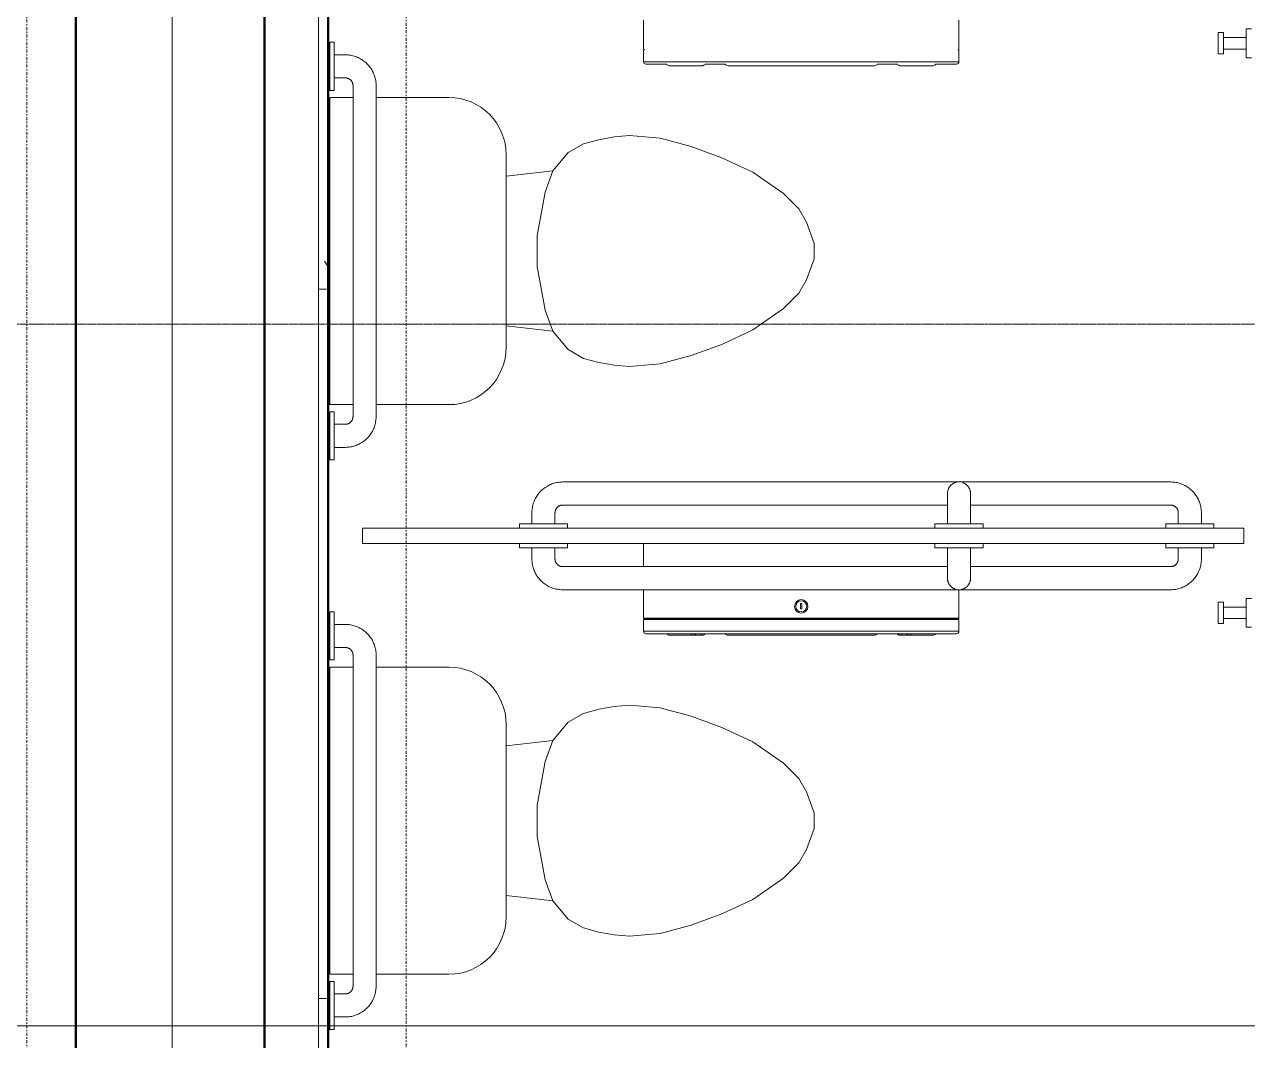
# Model space of a CAD drawing. Header units: inches. Extents: x 23906 to 26716, y -23130 to -20467.
# Drawn here: x 25502.3 to 25581.8, y -22589.6 to -22523.6 of the extents above; entities that cross this region are included whole.
import ezdxf

# ---------------------------------------------------------------- set-up
doc = ezdxf.new("R2010")
doc.units = ezdxf.units.IN
doc.header["$MEASUREMENT"] = 0
doc.linetypes.add('Dash Dot 3_16_', pattern=[0.3125, 0.1875, -0.0625, 0, -0.0625])
doc.linetypes.add('Grid Line 1_2_', pattern=[0.875, 0.5, -0.125, 0.125, -0.125])
for name, color, linetype, lineweight in [('A-ANNO-SYMB', 150, 'Continuous', 9), ('A-AREA', 32, 'Continuous', 9), ('A-GENM', 13, 'Continuous', 9), ('A-WALL', 113, 'Continuous', 13), ('A-WALL-PATT', 111, 'Continuous', 50), ('G-ANNO-SYMB', 111, 'Continuous', 9), ('I-WALL', 2, 'Continuous', 13), ('P-SANR-FIXT', 6, 'Continuous', 9), ('Q-SPCQ', 91, 'Continuous', 9), ('S-GRID', 1, 'Continuous', 9)]:
    doc.layers.add(name, color=color, linetype=linetype, lineweight=lineweight)

# ---------------------------------------------------------------- blocks, each defined once
blk = doc.blocks.new('Toilet-Domestic-3D - Toilet-Domestic-3D-V17-Enlarged First Floor Plan _East_')
at = {"layer": 'P-SANR-FIXT', "color": 7}
for p, q in [((-9.976, 19.476), (9.976, 19.476)), ((-9.976, 17.976), (-9.976, 19.476)), ((9.976, 19.476), (9.976, 17.975)), ((-9.976, 11.75), (-9.976, 16.476)), ((9.976, 16.477), (9.976, 11.75)), ((6.25, 8.024), (-6.25, 8.024)), ((-4.862, 8.024), (-5.209, 5)), ((4.862, 8.024), (5.209, 5)), ((-1, 6), (-3.836, 5.5)), ((1, 6), (-1, 6)), ((3.836, 5.5), (1, 6)), ((-5.209, 5), (-6.401, 4)), ((-3.836, 5.5), (-5.209, 5)), ((5.209, 5), (3.836, 5.5)), ((6.401, 4), (5.209, 5)), ((-6.401, 4), (-6.968, 3)), ((6.968, 3), (6.401, 4)), ((-6.968, 3), (-7.236, 2)), ((7.236, 2), (6.968, 3)), ((-7.236, 2), (-7.413, 0.996)), ((7.413, 0.996), (7.236, 2)), ((-7.413, 0.996), (-7.5, 0)), ((7.5, 0), (7.413, 0.996)), ((-7.5, 0), (-7.326, -1.992)), ((7.326, -1.992), (7.5, 0)), ((-7.326, -1.992), (-6.788, -4)), ((6.788, -4), (7.326, -1.992)), ((-6.788, -4), (-6.06, -6)), ((6.06, -6), (6.788, -4)), ((-6.06, -6), (-5.127, -8)), ((5.127, -8), (6.06, -6)), ((-5.127, -8), (-3.74, -10)), ((3.74, -10), (5.127, -8)), ((-3.74, -10), (-2.74, -11)), ((2.74, -11), (3.74, -10)), ((-2.74, -11), (-1.874, -11.5)), ((1.874, -11.5), (2.74, -11)), ((-1.874, -11.5), (-0.5, -12)), ((0.5, -12), (1.874, -11.5)), ((-0.5, -12), (0.5, -12))]:
    blk.add_line(p, q, dxfattribs=at)
for centre, start, end in [((-6.25, 11.75), 180, 270), ((6.25, 11.75), 270, 360)]:
    blk.add_arc(centre, 3.726, start, end, dxfattribs=at)
blk = doc.blocks.new('Partition-Floor_Braced-Bradley_Corp-St_Stl-ADA-N_Stalls - ADA _optional_ _ n Standard Stalls-320692-Enlarged First Floor Plan _East_')
at = {"layer": 'Q-SPCQ', "color": 7}
for p, q in [((142.5, -0.875), (141.5, -0.875)), ((141.5, -0.875), (141.5, -58.125)), ((142.5, -58.125), (142.5, -0.875)), ((141.5, -58.125), (142.5, -58.125))]:
    blk.add_line(p, q, dxfattribs=at)
blk = doc.blocks.new('817_Grab_Bars - 8170-001420-V26-Enlarged First Floor Plan _East_')
at = {"layer": 'Q-SPCQ', "color": 7}
for p, q in [((25534.453, -22557.303), (25534.453, -22557.584)), ((25536.015, -22557.584), (25534.453, -22557.584)), ((25535.265, -22557.584), (25535.265, -22558.303)), ((25537.578, -22557.584), (25536.015, -22557.584)), ((25536.765, -22558.303), (25536.765, -22557.584)), ((25537.578, -22557.584), (25537.578, -22557.303)), ((25576.453, -22557.303), (25576.453, -22557.584)), ((25578.015, -22557.584), (25576.453, -22557.584)), ((25577.265, -22557.584), (25577.265, -22558.303)), ((25579.578, -22557.584), (25578.015, -22557.584)), ((25578.765, -22558.303), (25578.765, -22557.584)), ((25579.578, -22557.584), (25579.578, -22557.303)), ((25562.27, -22558.803), (25537.265, -22558.803)), ((25576.765, -22558.803), (25563.764, -22558.803)), ((25537.265, -22560.303), (25576.765, -22560.303))]:
    blk.add_line(p, q, dxfattribs=at)
at = {"layer": 'Q-SPCQ', "color": 7, "flags": 128}
for points in [[(25535.265, -22558.303), (25535.267, -22558.383), (25535.272, -22558.463), (25535.28, -22558.542), (25535.291, -22558.621), (25535.305, -22558.7), (25535.323, -22558.778), (25535.343, -22558.856), (25535.367, -22558.932), (25535.393, -22559.007), (25535.423, -22559.082), (25535.456, -22559.155), (25535.491, -22559.226), (25535.53, -22559.297), (25535.571, -22559.365), (25535.615, -22559.432), (25535.661, -22559.497), (25535.71, -22559.56), (25535.762, -22559.622), (25535.816, -22559.681), (25535.872, -22559.738), (25535.93, -22559.792), (25535.991, -22559.844), (25536.054, -22559.894), (25536.118, -22559.941), (25536.185, -22559.986), (25536.253, -22560.028), (25536.323, -22560.067), (25536.394, -22560.103), (25536.467, -22560.136), (25536.541, -22560.167), (25536.616, -22560.194), (25536.692, -22560.219), (25536.769, -22560.24), (25536.847, -22560.259), (25536.925, -22560.274), (25537.004, -22560.286), (25537.084, -22560.295), (25537.164, -22560.3), (25537.244, -22560.303), (25537.265, -22560.303)], [(25537.265, -22558.803), (25537.245, -22558.802), (25537.225, -22558.801), (25537.205, -22558.799), (25537.186, -22558.796), (25537.166, -22558.793), (25537.146, -22558.788), (25537.127, -22558.783), (25537.108, -22558.777), (25537.089, -22558.771), (25537.071, -22558.763), (25537.052, -22558.755), (25537.034, -22558.746), (25537.017, -22558.737), (25537, -22558.726), (25536.983, -22558.715), (25536.967, -22558.704), (25536.951, -22558.692), (25536.936, -22558.679), (25536.921, -22558.665), (25536.907, -22558.651), (25536.893, -22558.637), (25536.88, -22558.621), (25536.867, -22558.606), (25536.856, -22558.59), (25536.844, -22558.573), (25536.834, -22558.556), (25536.824, -22558.538), (25536.815, -22558.521), (25536.807, -22558.502), (25536.799, -22558.484), (25536.792, -22558.465), (25536.786, -22558.446), (25536.781, -22558.427), (25536.776, -22558.407), (25536.773, -22558.388), (25536.769, -22558.368), (25536.767, -22558.348), (25536.766, -22558.328), (25536.765, -22558.308), (25536.765, -22558.303)], [(25576.765, -22560.303), (25576.845, -22560.301), (25576.925, -22560.296), (25577.005, -22560.288), (25577.084, -22560.277), (25577.163, -22560.263), (25577.241, -22560.245), (25577.318, -22560.225), (25577.394, -22560.201), (25577.47, -22560.175), (25577.544, -22560.145), (25577.617, -22560.112), (25577.689, -22560.077), (25577.759, -22560.038), (25577.828, -22559.997), (25577.895, -22559.953), (25577.96, -22559.907), (25578.023, -22559.858), (25578.084, -22559.806), (25578.143, -22559.752), (25578.2, -22559.696), (25578.255, -22559.638), (25578.307, -22559.577), (25578.356, -22559.514), (25578.404, -22559.45), (25578.448, -22559.383), (25578.49, -22559.315), (25578.529, -22559.245), (25578.565, -22559.174), (25578.599, -22559.101), (25578.629, -22559.028), (25578.657, -22558.952), (25578.681, -22558.876), (25578.703, -22558.799), (25578.721, -22558.721), (25578.736, -22558.643), (25578.748, -22558.564), (25578.757, -22558.484), (25578.763, -22558.404), (25578.765, -22558.324), (25578.765, -22558.303)], [(25577.265, -22558.303), (25577.265, -22558.323), (25577.264, -22558.343), (25577.262, -22558.363), (25577.259, -22558.382), (25577.255, -22558.402), (25577.251, -22558.422), (25577.246, -22558.441), (25577.24, -22558.46), (25577.233, -22558.479), (25577.226, -22558.498), (25577.218, -22558.516), (25577.209, -22558.534), (25577.199, -22558.551), (25577.189, -22558.568), (25577.178, -22558.585), (25577.166, -22558.601), (25577.154, -22558.617), (25577.141, -22558.633), (25577.128, -22558.647), (25577.114, -22558.661), (25577.099, -22558.675), (25577.084, -22558.688), (25577.068, -22558.701), (25577.052, -22558.712), (25577.035, -22558.724), (25577.018, -22558.734), (25577.001, -22558.744), (25576.983, -22558.753), (25576.965, -22558.761), (25576.946, -22558.769), (25576.928, -22558.776), (25576.909, -22558.782), (25576.889, -22558.787), (25576.87, -22558.792), (25576.85, -22558.796), (25576.83, -22558.799), (25576.811, -22558.801), (25576.791, -22558.802), (25576.771, -22558.803), (25576.765, -22558.803)]]:
    blk.add_lwpolyline(points, dxfattribs=at)
blk = doc.blocks.new('817_Grab_Bars - 8170-001420-V27-Enlarged First Floor Plan _East_')
at = {"layer": 'Q-SPCQ', "color": 7}
for p, q in [((25576.765, -22553.303), (25537.265, -22553.303)), ((25535.265, -22555.303), (25535.265, -22556.022)), ((25536.765, -22556.022), (25536.765, -22555.303)), ((25537.265, -22554.803), (25562.266, -22554.803)), ((25563.76, -22554.803), (25576.765, -22554.803)), ((25577.265, -22555.303), (25577.265, -22556.022)), ((25578.765, -22556.022), (25578.765, -22555.303)), ((25534.453, -22556.022), (25534.453, -22556.303)), ((25534.453, -22556.022), (25536.015, -22556.022)), ((25536.015, -22556.022), (25537.578, -22556.022)), ((25537.578, -22556.303), (25537.578, -22556.022)), ((25576.453, -22556.022), (25576.453, -22556.303)), ((25576.453, -22556.022), (25578.015, -22556.022)), ((25578.015, -22556.022), (25579.578, -22556.022)), ((25579.578, -22556.303), (25579.578, -22556.022))]:
    blk.add_line(p, q, dxfattribs=at)
at = {"layer": 'Q-SPCQ', "color": 7, "flags": 128}
for points in [[(25537.265, -22553.303), (25537.185, -22553.304), (25537.105, -22553.309), (25537.026, -22553.317), (25536.947, -22553.328), (25536.868, -22553.343), (25536.79, -22553.36), (25536.713, -22553.381), (25536.636, -22553.404), (25536.561, -22553.431), (25536.486, -22553.461), (25536.413, -22553.493), (25536.342, -22553.529), (25536.271, -22553.567), (25536.203, -22553.608), (25536.136, -22553.652), (25536.071, -22553.699), (25536.008, -22553.748), (25535.946, -22553.799), (25535.887, -22553.853), (25535.831, -22553.909), (25535.776, -22553.968), (25535.724, -22554.029), (25535.674, -22554.091), (25535.627, -22554.156), (25535.582, -22554.222), (25535.54, -22554.29), (25535.501, -22554.36), (25535.465, -22554.431), (25535.432, -22554.504), (25535.401, -22554.578), (25535.374, -22554.653), (25535.349, -22554.729), (25535.328, -22554.806), (25535.309, -22554.884), (25535.294, -22554.963), (25535.282, -22555.042), (25535.273, -22555.121), (25535.268, -22555.201), (25535.265, -22555.281), (25535.265, -22555.303)], [(25578.765, -22555.303), (25578.764, -22555.223), (25578.759, -22555.143), (25578.751, -22555.063), (25578.74, -22554.984), (25578.725, -22554.905), (25578.708, -22554.827), (25578.687, -22554.75), (25578.664, -22554.674), (25578.637, -22554.598), (25578.607, -22554.524), (25578.575, -22554.451), (25578.539, -22554.379), (25578.501, -22554.309), (25578.46, -22554.24), (25578.416, -22554.174), (25578.369, -22554.108), (25578.32, -22554.045), (25578.269, -22553.984), (25578.215, -22553.925), (25578.159, -22553.868), (25578.1, -22553.814), (25578.04, -22553.761), (25577.977, -22553.712), (25577.912, -22553.664), (25577.846, -22553.62), (25577.778, -22553.578), (25577.708, -22553.539), (25577.637, -22553.503), (25577.564, -22553.469), (25577.49, -22553.439), (25577.415, -22553.411), (25577.339, -22553.387), (25577.262, -22553.365), (25577.184, -22553.347), (25577.105, -22553.332), (25577.026, -22553.32), (25576.947, -22553.311), (25576.867, -22553.305), (25576.787, -22553.303), (25576.765, -22553.303)], [(25536.765, -22555.303), (25536.766, -22555.283), (25536.767, -22555.263), (25536.769, -22555.243), (25536.772, -22555.223), (25536.775, -22555.203), (25536.78, -22555.184), (25536.785, -22555.165), (25536.791, -22555.146), (25536.797, -22555.127), (25536.805, -22555.108), (25536.813, -22555.09), (25536.822, -22555.072), (25536.831, -22555.054), (25536.842, -22555.037), (25536.853, -22555.02), (25536.864, -22555.004), (25536.876, -22554.988), (25536.889, -22554.973), (25536.903, -22554.958), (25536.917, -22554.944), (25536.931, -22554.93), (25536.947, -22554.917), (25536.962, -22554.905), (25536.978, -22554.893), (25536.995, -22554.882), (25537.012, -22554.872), (25537.03, -22554.862), (25537.047, -22554.853), (25537.066, -22554.844), (25537.084, -22554.837), (25537.103, -22554.83), (25537.122, -22554.824), (25537.141, -22554.818), (25537.161, -22554.814), (25537.18, -22554.81), (25537.2, -22554.807), (25537.22, -22554.805), (25537.24, -22554.803), (25537.26, -22554.803), (25537.265, -22554.803)], [(25576.765, -22554.803), (25576.785, -22554.803), (25576.805, -22554.804), (25576.825, -22554.806), (25576.845, -22554.809), (25576.865, -22554.813), (25576.884, -22554.817), (25576.903, -22554.822), (25576.923, -22554.828), (25576.941, -22554.835), (25576.96, -22554.842), (25576.978, -22554.85), (25576.996, -22554.859), (25577.014, -22554.869), (25577.031, -22554.879), (25577.048, -22554.89), (25577.064, -22554.902), (25577.08, -22554.914), (25577.095, -22554.927), (25577.11, -22554.94), (25577.124, -22554.954), (25577.138, -22554.969), (25577.151, -22554.984), (25577.163, -22555), (25577.175, -22555.016), (25577.186, -22555.033), (25577.196, -22555.05), (25577.206, -22555.067), (25577.215, -22555.085), (25577.224, -22555.103), (25577.231, -22555.122), (25577.238, -22555.14), (25577.244, -22555.159), (25577.25, -22555.179), (25577.254, -22555.198), (25577.258, -22555.218), (25577.261, -22555.238), (25577.263, -22555.257), (25577.265, -22555.277), (25577.265, -22555.297), (25577.265, -22555.303)]]:
    blk.add_lwpolyline(points, dxfattribs=at)
blk = doc.blocks.new('Dispenser-Toilet_Tissue-Frost_Products_LTD_-Jumbo-169 - Steel-Brushed-Stainless_Steel-V30-Enlarged First Floor Plan _East_')
at = {"layer": 'Q-SPCQ', "color": 50, "lineweight": 20}
for p, q in [((25542.517, -22557.303), (25542.517, -22558.806)), ((25542.517, -22560.303), (25542.517, -22562.143)), ((25563.014, -22562.143), (25563.014, -22560.303)), ((25552.724, -22561.205), (25552.724, -22561.542)), ((25552.805, -22561.205), (25552.724, -22561.205)), ((25552.724, -22561.542), (25552.805, -22561.542)), ((25552.805, -22561.542), (25552.805, -22561.205)), ((25563.014, -22562.143), (25542.517, -22562.143)), ((25542.574, -22562.234), (25542.517, -22562.234)), ((25542.517, -22562.234), (25542.517, -22563.003)), ((25562.954, -22562.234), (25542.573, -22562.234)), ((25542.574, -22562.203), (25562.954, -22562.203)), ((25542.574, -22562.203), (25542.574, -22562.234)), ((25562.954, -22562.234), (25562.954, -22562.203)), ((25563.014, -22562.234), (25562.954, -22562.234)), ((25563.014, -22563.003), (25563.014, -22562.234)), ((25542.517, -22563.003), (25563.014, -22563.003)), ((25542.674, -22563.163), (25544.026, -22563.163)), ((25544.026, -22563.163), (25561.502, -22563.163)), ((25544.187, -22563.263), (25546.358, -22563.263)), ((25546.519, -22563.163), (25547.826, -22563.163)), ((25548.011, -22563.263), (25557.517, -22563.263)), ((25557.701, -22563.163), (25559.008, -22563.163)), ((25559.17, -22563.263), (25561.34, -22563.263)), ((25561.502, -22563.163), (25562.854, -22563.163))]:
    blk.add_line(p, q, dxfattribs=at)
for radius in [0.438, 0.358]:
    blk.add_circle((25552.764, -22561.384), radius, dxfattribs=at)
for centre, radius, start, end in [((25542.577, -22562.143), 0.0601, 180, 267.31847), ((25562.954, -22562.143), 0.06, 270, 0), ((25542.677, -22563.003), 0.16, 180, 269.00189), ((25544.187, -22563.083), 0.18, 206.3878, 270), ((25545.74, -22563.147), 0.118, 187.64311, 259.1884), ((25545.738, -22563.112), 0.151, 272.67904, 340.36528), ((25545.769, -22563.083), 0.18, 270, 333.60843), ((25545.76, -22563.112), 0.151, 273.16673, 340.37261), ((25546.341, -22563.145), 0.119, 188.48049, 259.95986), ((25546.34, -22563.112), 0.151, 272.67904, 340.36593), ((25546.348, -22563.112), 0.151, 272.67904, 340.36593), ((25546.358, -22563.083), 0.18, 270, 333.6122), ((25548.011, -22563.043), 0.22, 213.05573, 270), ((25557.517, -22563.043), 0.22, 270, 326.94427), ((25559.17, -22563.083), 0.18, 206.3878, 270), ((25559.18, -22563.112), 0.151, 199.63407, 267.32096), ((25559.188, -22563.112), 0.151, 199.63407, 267.32096), ((25559.187, -22563.145), 0.119, 280.04014, 351.51951), ((25559.759, -22563.083), 0.18, 206.3878, 270), ((25559.767, -22563.112), 0.151, 199.63407, 266.83311), ((25559.79, -22563.112), 0.151, 199.63407, 267.32096), ((25559.788, -22563.147), 0.118, 280.8116, 352.35689), ((25561.34, -22563.083), 0.18, 270, 333.6122), ((25562.854, -22563.003), 0.16, 270, 0)]:
    blk.add_arc(centre, radius, start, end, dxfattribs=at)
blk = doc.blocks.new('Dispenser-Toilet_Tissue-Frost_Products_LTD_-Jumbo-169 - Steel-Brushed-Stainless_Steel-V31-Enlarged First Floor Plan _East_')
at = {"layer": 'Q-SPCQ', "color": 50, "lineweight": 20}
for p, q in [((25542.517, -22521.803), (25542.517, -22520.303)), ((25542.517, -22525.143), (25542.517, -22523.303)), ((25563.014, -22523.303), (25563.014, -22525.143)), ((25542.517, -22526.003), (25542.517, -22525.234)), ((25542.517, -22525.234), (25542.577, -22525.234)), ((25542.577, -22525.234), (25542.577, -22525.203)), ((25562.957, -22525.203), (25562.957, -22525.234)), ((25562.957, -22525.234), (25563.014, -22525.234)), ((25563.014, -22525.234), (25563.014, -22526.003)), ((25563.014, -22526.003), (25542.517, -22526.003)), ((25544.029, -22526.163), (25542.677, -22526.163)), ((25546.361, -22526.263), (25544.19, -22526.263)), ((25547.829, -22526.163), (25546.522, -22526.163)), ((25557.52, -22526.263), (25548.013, -22526.263)), ((25559.011, -22526.163), (25557.704, -22526.163)), ((25561.343, -22526.263), (25559.172, -22526.263)), ((25562.857, -22526.163), (25561.504, -22526.163))]:
    blk.add_line(p, q, dxfattribs=at)
for centre, radius, start, end in [((25542.577, -22525.143), 0.06, 180, 270), ((25562.954, -22525.143), 0.0601, 272.68153, 0), ((25542.677, -22526.003), 0.16, 180, 270), ((25562.854, -22526.003), 0.16, 270.99811, 0), ((25544.19, -22526.083), 0.18, 206.3878, 270), ((25546.351, -22526.112), 0.151, 272.67904, 306.52249), ((25546.361, -22526.083), 0.18, 270, 333.6122), ((25546.343, -22526.112), 0.151, 283.50406, 306.52249), ((25548.013, -22526.043), 0.22, 213.05573, 270), ((25557.52, -22526.043), 0.22, 270, 326.94427), ((25559.172, -22526.083), 0.18, 206.3878, 270), ((25559.182, -22526.112), 0.151, 233.47751, 267.32096), ((25559.191, -22526.112), 0.151, 233.47751, 256.49594), ((25561.343, -22526.083), 0.18, 270, 333.6122)]:
    blk.add_arc(centre, radius, start, end, dxfattribs=at)
blk = doc.blocks.new('817_Grab_Bars - 8170-001240-V34-Enlarged First Floor Plan _East_')
at = {"layer": 'Q-SPCQ', "color": 7}
for p, q in [((25522.421, -22561.74), (25522.14, -22561.74)), ((25522.14, -22563.303), (25522.14, -22561.74)), ((25522.421, -22561.74), (25522.421, -22563.303)), ((25523.14, -22562.553), (25522.421, -22562.553)), ((25522.14, -22564.865), (25522.14, -22563.303)), ((25522.421, -22563.303), (25522.421, -22564.865)), ((25522.421, -22564.053), (25523.14, -22564.053)), ((25522.14, -22564.865), (25522.421, -22564.865)), ((25523.64, -22564.553), (25523.64, -22586.053)), ((25525.14, -22586.053), (25525.14, -22564.553)), ((25522.421, -22585.74), (25522.14, -22585.74)), ((25522.14, -22587.303), (25522.14, -22585.74)), ((25522.421, -22585.74), (25522.421, -22587.303)), ((25523.14, -22586.553), (25522.421, -22586.553)), ((25522.14, -22588.865), (25522.14, -22587.303)), ((25522.421, -22587.303), (25522.421, -22588.865)), ((25522.421, -22588.053), (25523.14, -22588.053)), ((25522.14, -22588.865), (25522.421, -22588.865))]:
    blk.add_line(p, q, dxfattribs=at)
at = {"layer": 'Q-SPCQ', "color": 7, "flags": 128}
for points in [[(25525.14, -22564.553), (25525.139, -22564.473), (25525.134, -22564.393), (25525.126, -22564.313), (25525.115, -22564.234), (25525.1, -22564.155), (25525.083, -22564.077), (25525.062, -22564), (25525.039, -22563.924), (25525.012, -22563.848), (25524.982, -22563.774), (25524.95, -22563.701), (25524.914, -22563.629), (25524.876, -22563.559), (25524.835, -22563.49), (25524.791, -22563.424), (25524.744, -22563.358), (25524.695, -22563.295), (25524.644, -22563.234), (25524.59, -22563.175), (25524.534, -22563.118), (25524.475, -22563.064), (25524.415, -22563.011), (25524.352, -22562.962), (25524.287, -22562.914), (25524.221, -22562.87), (25524.153, -22562.828), (25524.083, -22562.789), (25524.012, -22562.753), (25523.939, -22562.719), (25523.865, -22562.689), (25523.79, -22562.661), (25523.714, -22562.637), (25523.637, -22562.615), (25523.559, -22562.597), (25523.48, -22562.582), (25523.401, -22562.57), (25523.322, -22562.561), (25523.242, -22562.555), (25523.162, -22562.553), (25523.14, -22562.553)], [(25523.14, -22564.053), (25523.16, -22564.053), (25523.18, -22564.054), (25523.2, -22564.056), (25523.22, -22564.059), (25523.24, -22564.063), (25523.259, -22564.067), (25523.278, -22564.072), (25523.298, -22564.078), (25523.316, -22564.085), (25523.335, -22564.092), (25523.353, -22564.1), (25523.371, -22564.109), (25523.389, -22564.119), (25523.406, -22564.129), (25523.423, -22564.14), (25523.439, -22564.152), (25523.455, -22564.164), (25523.47, -22564.177), (25523.485, -22564.19), (25523.499, -22564.204), (25523.513, -22564.219), (25523.526, -22564.234), (25523.538, -22564.25), (25523.55, -22564.266), (25523.561, -22564.283), (25523.571, -22564.3), (25523.581, -22564.317), (25523.59, -22564.335), (25523.599, -22564.353), (25523.606, -22564.372), (25523.613, -22564.39), (25523.619, -22564.409), (25523.625, -22564.429), (25523.629, -22564.448), (25523.633, -22564.468), (25523.636, -22564.488), (25523.638, -22564.507), (25523.64, -22564.527), (25523.64, -22564.547), (25523.64, -22564.553)], [(25523.14, -22588.053), (25523.22, -22588.051), (25523.3, -22588.046), (25523.38, -22588.038), (25523.459, -22588.027), (25523.538, -22588.013), (25523.616, -22587.995), (25523.693, -22587.975), (25523.769, -22587.951), (25523.845, -22587.925), (25523.919, -22587.895), (25523.992, -22587.862), (25524.064, -22587.827), (25524.134, -22587.788), (25524.203, -22587.747), (25524.27, -22587.703), (25524.335, -22587.657), (25524.398, -22587.608), (25524.459, -22587.556), (25524.518, -22587.502), (25524.575, -22587.446), (25524.63, -22587.388), (25524.682, -22587.327), (25524.731, -22587.264), (25524.779, -22587.2), (25524.823, -22587.133), (25524.865, -22587.065), (25524.904, -22586.995), (25524.94, -22586.924), (25524.974, -22586.851), (25525.004, -22586.778), (25525.032, -22586.702), (25525.056, -22586.626), (25525.078, -22586.549), (25525.096, -22586.471), (25525.111, -22586.393), (25525.123, -22586.314), (25525.132, -22586.234), (25525.138, -22586.154), (25525.14, -22586.074), (25525.14, -22586.053)], [(25523.64, -22586.053), (25523.64, -22586.073), (25523.639, -22586.093), (25523.637, -22586.113), (25523.634, -22586.132), (25523.63, -22586.152), (25523.626, -22586.172), (25523.621, -22586.191), (25523.615, -22586.21), (25523.608, -22586.229), (25523.601, -22586.248), (25523.593, -22586.266), (25523.584, -22586.284), (25523.574, -22586.301), (25523.564, -22586.318), (25523.553, -22586.335), (25523.541, -22586.351), (25523.529, -22586.367), (25523.516, -22586.383), (25523.503, -22586.397), (25523.489, -22586.411), (25523.474, -22586.425), (25523.459, -22586.438), (25523.443, -22586.451), (25523.427, -22586.462), (25523.41, -22586.474), (25523.393, -22586.484), (25523.376, -22586.494), (25523.358, -22586.503), (25523.34, -22586.511), (25523.321, -22586.519), (25523.303, -22586.526), (25523.284, -22586.532), (25523.264, -22586.537), (25523.245, -22586.542), (25523.225, -22586.546), (25523.205, -22586.549), (25523.186, -22586.551), (25523.166, -22586.552), (25523.146, -22586.553), (25523.14, -22586.553)]]:
    blk.add_lwpolyline(points, dxfattribs=at)
blk = doc.blocks.new('817_Grab_Bars - 8170-001180-V35-Enlarged First Floor Plan _East_')
at = {"layer": 'Q-SPCQ', "color": 7}
for p, q in [((25460.953, -22631.303), (25460.953, -22631.584)), ((25464.078, -22631.584), (25460.953, -22631.584)), ((25461.765, -22631.584), (25461.765, -22632.303)), ((25463.265, -22632.303), (25463.265, -22631.584)), ((25464.078, -22631.584), (25464.078, -22631.303))]:
    blk.add_line(p, q, dxfattribs=at)
at = {"layer": 'Q-SPCQ', "color": 7, "flags": 128}
for points in [[(25461.765, -22632.303), (25461.765, -22632.353), (25461.765, -22632.403), (25461.765, -22632.452), (25461.765, -22632.502), (25461.765, -22632.551), (25461.765, -22632.6), (25461.765, -22632.648), (25461.765, -22632.696), (25461.765, -22632.743), (25461.765, -22632.79), (25461.765, -22632.835), (25461.765, -22632.88), (25461.765, -22632.924), (25461.765, -22632.967), (25461.765, -22633.009), (25461.765, -22633.049), (25461.765, -22633.089), (25461.765, -22633.127), (25461.765, -22633.164), (25461.765, -22633.2), (25461.765, -22633.234), (25461.765, -22633.266), (25461.765, -22633.297), (25461.765, -22633.327), (25461.765, -22633.355), (25461.765, -22633.381), (25461.765, -22633.405), (25461.765, -22633.428), (25461.765, -22633.449), (25461.765, -22633.468), (25461.765, -22633.485), (25461.765, -22633.5), (25461.765, -22633.514), (25461.765, -22633.525), (25461.765, -22633.535), (25461.765, -22633.542), (25461.765, -22633.548), (25461.765, -22633.551), (25461.765, -22633.553)], [(25461.765, -22632.892), (25461.765, -22632.847), (25461.765, -22632.802), (25461.765, -22632.756), (25461.765, -22632.709), (25461.765, -22632.661), (25461.765, -22632.613), (25461.765, -22632.564), (25461.765, -22632.515), (25461.765, -22632.466), (25461.765, -22632.416), (25461.765, -22632.366), (25461.765, -22632.316)], [(25463.265, -22633.553), (25463.265, -22633.552), (25463.265, -22633.549), (25463.265, -22633.544), (25463.265, -22633.537), (25463.265, -22633.528), (25463.265, -22633.517), (25463.265, -22633.504), (25463.265, -22633.489), (25463.265, -22633.473), (25463.265, -22633.454), (25463.265, -22633.434), (25463.265, -22633.412), (25463.265, -22633.388), (25463.265, -22633.362), (25463.265, -22633.334), (25463.265, -22633.305), (25463.265, -22633.275), (25463.265, -22633.243), (25463.265, -22633.209), (25463.265, -22633.174), (25463.265, -22633.137), (25463.265, -22633.099), (25463.265, -22633.06), (25463.265, -22633.02), (25463.265, -22632.978), (25463.265, -22632.936), (25463.265, -22632.892), (25463.265, -22632.847), (25463.265, -22632.802), (25463.265, -22632.756), (25463.265, -22632.709), (25463.265, -22632.661), (25463.265, -22632.613), (25463.265, -22632.564), (25463.265, -22632.515), (25463.265, -22632.466), (25463.265, -22632.416), (25463.265, -22632.366), (25463.265, -22632.316), (25463.265, -22632.303)], [(25463.265, -22632.303), (25463.265, -22632.353), (25463.265, -22632.403), (25463.265, -22632.452), (25463.265, -22632.502), (25463.265, -22632.551), (25463.265, -22632.6)], [(25461.765, -22633.553), (25461.765, -22633.552), (25461.765, -22633.549), (25461.765, -22633.544), (25461.765, -22633.537), (25461.765, -22633.528), (25461.765, -22633.517), (25461.765, -22633.504), (25461.765, -22633.489), (25461.765, -22633.473), (25461.765, -22633.454), (25461.765, -22633.434), (25461.765, -22633.412), (25461.765, -22633.388), (25461.765, -22633.362), (25461.765, -22633.334), (25461.765, -22633.305), (25461.765, -22633.275), (25461.765, -22633.243), (25461.765, -22633.209), (25461.765, -22633.174), (25461.765, -22633.137), (25461.765, -22633.099), (25461.765, -22633.06), (25461.765, -22633.02), (25461.765, -22632.978)], [(25463.265, -22632.967), (25463.265, -22633.009), (25463.265, -22633.049), (25463.265, -22633.089), (25463.265, -22633.127), (25463.265, -22633.164), (25463.265, -22633.2), (25463.265, -22633.234), (25463.265, -22633.266), (25463.265, -22633.297), (25463.265, -22633.327), (25463.265, -22633.355), (25463.265, -22633.381), (25463.265, -22633.405), (25463.265, -22633.428), (25463.265, -22633.449), (25463.265, -22633.468), (25463.265, -22633.485), (25463.265, -22633.5), (25463.265, -22633.514), (25463.265, -22633.525), (25463.265, -22633.535), (25463.265, -22633.542), (25463.265, -22633.548), (25463.265, -22633.551), (25463.265, -22633.553)], [(25462.279, -22634.265), (25462.251, -22634.255), (25462.223, -22634.244), (25462.196, -22634.231), (25462.169, -22634.218), (25462.143, -22634.204), (25462.117, -22634.188), (25462.092, -22634.172), (25462.067, -22634.154), (25462.044, -22634.136), (25462.021, -22634.117), (25461.999, -22634.096), (25461.977, -22634.075), (25461.957, -22634.053), (25461.937, -22634.031), (25461.919, -22634.007), (25461.901, -22633.983), (25461.884, -22633.958), (25461.868, -22633.932), (25461.854, -22633.906), (25461.84, -22633.88), (25461.828, -22633.852), (25461.816, -22633.825), (25461.806, -22633.796), (25461.797, -22633.768), (25461.789, -22633.739), (25461.782, -22633.71), (25461.776, -22633.68), (25461.772, -22633.651), (25461.768, -22633.621), (25461.766, -22633.591), (25461.765, -22633.561), (25461.765, -22633.553)], [(25463.265, -22633.553), (25463.265, -22633.583), (25463.263, -22633.613), (25463.26, -22633.643), (25463.256, -22633.672), (25463.25, -22633.702), (25463.244, -22633.731), (25463.236, -22633.76), (25463.227, -22633.789), (25463.217, -22633.817), (25463.206, -22633.845), (25463.194, -22633.872), (25463.18, -22633.899), (25463.166, -22633.925), (25463.151, -22633.951), (25463.134, -22633.976), (25463.117, -22634.001), (25463.098, -22634.024), (25463.079, -22634.047), (25463.059, -22634.07), (25463.038, -22634.091), (25463.016, -22634.111), (25462.993, -22634.131), (25462.97, -22634.15), (25462.945, -22634.167), (25462.92, -22634.184), (25462.895, -22634.2), (25462.869, -22634.214), (25462.842, -22634.228), (25462.815, -22634.24), (25462.787, -22634.252), (25462.759, -22634.262), (25462.73, -22634.271), (25462.701, -22634.279)]]:
    blk.add_lwpolyline(points, dxfattribs=at)
blk = doc.blocks.new('Robe_hook_5552 - Coat_hook_5552-V38-Enlarged First Floor Plan _East_')
at = {"layer": 'A-GENM', "color": 7}
for p, q in [((-0.937, 0), (-0.937, -0.35)), ((-0.937, -0.35), (0.938, -0.35)), ((-0.375, -1.813), (-0.375, -0.35)), ((0.375, -1.813), (0.375, -0.35)), ((0.938, -0.35), (0.938, 0)), ((-0.688, -2.163), (-0.688, -1.813)), ((-0.688, -1.813), (0.688, -1.813)), ((0.688, -2.163), (-0.688, -2.163)), ((0.688, -1.813), (0.688, -2.163))]:
    blk.add_line(p, q, dxfattribs=at)
blk = doc.blocks.new('Locker Rooms and Restrooms_rvt-1-Enlarged First Floor Plan _East_')
at = {"layer": 'A-WALL-PATT', "lineweight": 9}
h = blk.add_hatch(dxfattribs=at)
h.set_pattern_fill('FP_8', style=0, pattern_type=2)
h.set_pattern_definition([(0, (0, 0), (30.72, 7.68), [1.267, -21.773, 1.267, -21.773, -122.88]), (0, (0, 0), (30.72, 7.68), [-46.08, 1.267, -44.813, 1.267, -21.773, -53.76]), (0, (0, 0), (30.72, 7.68), [-115.2, 1.267, -14.093, 1.267, -37.133]), (120, (11.52, 3.84), (-22.0110751, 22.7643004), [1.267, -21.773, 1.267, -21.773, -122.88]), (120, (11.52, 3.84), (-22.0110751, 22.7643004), [-46.08, 1.267, -44.813, 1.267, -21.773, -53.76]), (120, (11.52, 3.84), (-22.0110751, 22.7643004), [-115.2, 1.267, -14.093, 1.267, -37.133]), (240, (15.36, 19.2), (-8.7089249, -30.4443004), [1.267, -21.773, 1.267, -21.773, -122.88]), (240, (15.36, 19.2), (-8.7089249, -30.4443004), [-46.08, 1.267, -44.813, 1.267, -21.773, -53.76]), (240, (15.36, 19.2), (-8.7089249, -30.4443004), [-115.2, 1.267, -14.093, 1.267, -37.133])])
h.paths.add_polyline_path([(25522.015, -22691.303), (25522.015, -22435.178), (25521.39, -22435.178), (25521.4, -22691.303)], flags=0)
at = {"layer": 'A-WALL', "color": 10}
blk.add_line((25521.39, -22435.178), (25521.39, -22691.303), dxfattribs=at)
at = {"layer": 'I-WALL', "color": 250, "lineweight": 50}
for p, q in [((25505.64, -22695.428), (25505.64, -22435.178)), ((25517.89, -22435.178), (25517.89, -22695.428)), ((25522.015, -22691.303), (25522.015, -22435.178))]:
    blk.add_line(p, q, dxfattribs=at)
at = {"color": 10, "lineweight": 13}
for name, p, rotation in [('Partition-Floor_Braced-Bradley_Corp-St_Stl-ADA-N_Stalls - ADA _optional_ _ n Standard Stalls-320692-Enlarged First Floor Plan _East_', (25523.39, -22698.803), 90.00000000000044), ('Robe_hook_5552 - Coat_hook_5552-V38-Enlarged First Floor Plan _East_', (25582.016, -22524.803), 269.9999999999997), ('Toilet-Domestic-3D - Toilet-Domestic-3D-V17-Enlarged First Floor Plan _East_', (25541.616, -22538.303), 89.99999999999991), ('817_Grab_Bars - 8170-001180-V35-Enlarged First Floor Plan _East_', (51025.53, -45187.606), 180), ('Robe_hook_5552 - Coat_hook_5552-V38-Enlarged First Floor Plan _East_', (25582.016, -22561.803), 269.9999999999997), ('Toilet-Domestic-3D - Toilet-Domestic-3D-V17-Enlarged First Floor Plan _East_', (25541.616, -22575.303), 89.99999999999991)]:
    blk.add_blockref(name, p, dxfattribs=dict(at, rotation=rotation))
for name, p in [('Dispenser-Toilet_Tissue-Frost_Products_LTD_-Jumbo-169 - Steel-Brushed-Stainless_Steel-V31-Enlarged First Floor Plan _East_', (0, 0)), ('817_Grab_Bars - 8170-001240-V34-Enlarged First Floor Plan _East_', (0, 37)), ('817_Grab_Bars - 8170-001420-V27-Enlarged First Floor Plan _East_', (0, 0)), ('817_Grab_Bars - 8170-001420-V26-Enlarged First Floor Plan _East_', (0, 0)), ('Dispenser-Toilet_Tissue-Frost_Products_LTD_-Jumbo-169 - Steel-Brushed-Stainless_Steel-V30-Enlarged First Floor Plan _East_', (0, 0)), ('817_Grab_Bars - 8170-001180-V35-Enlarged First Floor Plan _East_', (100.5, 74)), ('817_Grab_Bars - 8170-001240-V34-Enlarged First Floor Plan _East_', (0, 0))]:
    blk.add_blockref(name, p, dxfattribs=at)

msp = doc.modelspace()

# ---------------------------------------------------------------- linework, layer by layer
at = {"layer": 'A-ANNO-SYMB', "linetype": 'Dash Dot 3_16_'}
for p, q in [((25527.084, -22689.414), (25527.084, -22342.949)), ((25502.443, -22356.544), (25502.443, -22685.166))]:
    msp.add_line(p, q, dxfattribs=at)
at = {"layer": 'A-AREA'}
msp.add_line((25511.89, -22435.178), (25511.89, -22787.31), dxfattribs=at)
at = {"layer": 'G-ANNO-SYMB'}
msp.add_line((26309.888, -22588.63), (23915.43, -22588.63), dxfattribs=at)
at = {"layer": 'S-GRID', "linetype": 'Grid Line 1_2_'}
for p, q in [((26427.342, -22543.053), (24012.518, -22543.053)), ((26535.934, -22543.053), (24110.382, -22543.053))]:
    msp.add_line(p, q, dxfattribs=at)

# ---------------------------------------------------------------- block references
at = {"lineweight": 5}
msp.add_blockref('Locker Rooms and Restrooms_rvt-1-Enlarged First Floor Plan _East_', (0, 0), dxfattribs=at)

doc.saveas('drawing.dxf')
